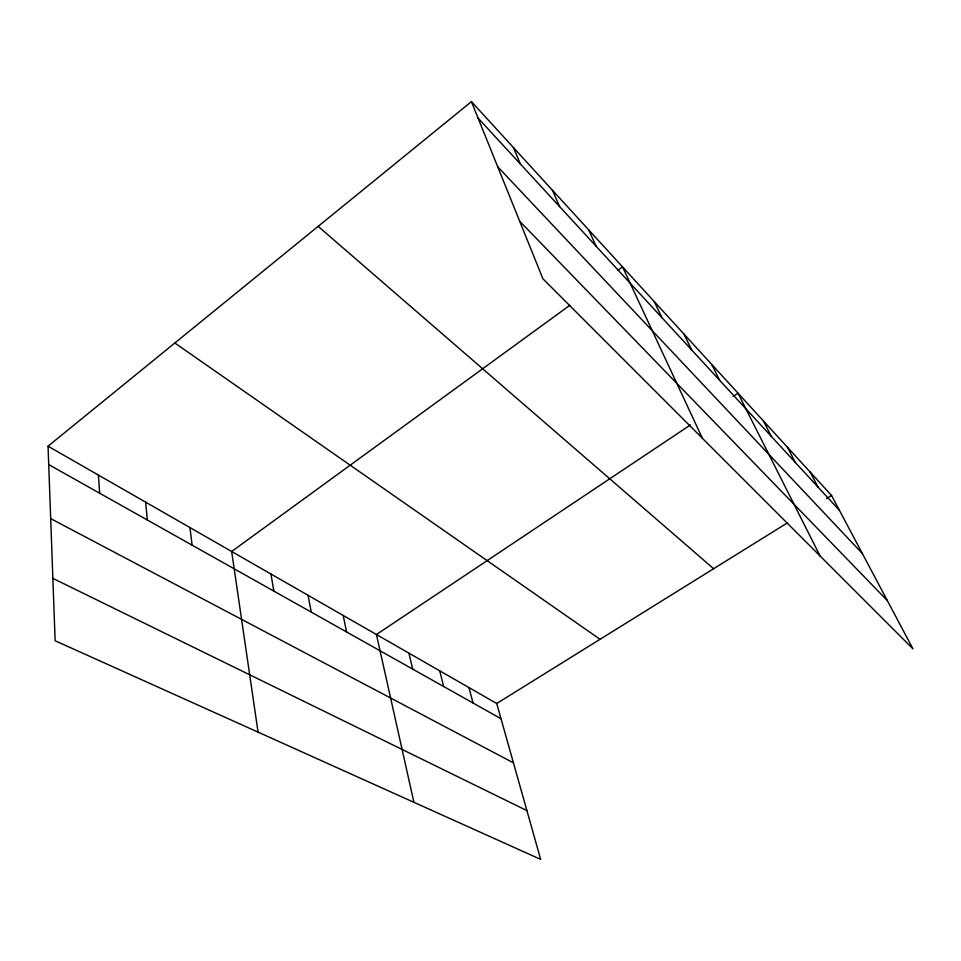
<?xml version="1.0" encoding="UTF-8"?>
<svg xmlns="http://www.w3.org/2000/svg" width="961" height="961" viewBox="0 0 961 961"><rect width="100%" height="100%" fill="white"/><g stroke="black" fill="none" stroke-linecap="round" stroke-linejoin="round"><path stroke-width="1.44" d="M48.05 446.192L496.717 703.5L540.659 859.374L55.137 640.771L48.05 446.192L471.431 101.626L831.541 495.468L912.95 648.855L542.917 278.798L471.431 101.626M569.813 305.31L231.661 551.494L258.065 732.138M617.767 270.401L622.56 266.906L702.407 438.312M690.515 424.882L376.436 634.524L413.903 802.303M733.147 396.425L738.012 393.169L820.105 556.011M496.717 703.5L787.552 522.796M826.52 498.591L831.541 495.468M52.867 578.366L526.904 810.591M50.693 518.616L513.438 762.842M48.723 464.595L501.005 718.732M174.854 343.005L600.048 639.305M318.163 226.364L713.639 568.72M519.685 221.222L887.315 600.565M497.714 166.77L862.365 553.536M478.073 118.095L839.433 510.327M810.123 472.031L818.015 487.083M787.455 447.249L795.36 462.493M763.466 421.014L771.359 436.438M711.777 364.483L719.609 380.268M683.908 333.996L691.668 349.936M654.225 301.538L661.901 317.623M588.697 229.883L596.096 246.196M552.419 190.194L559.614 206.603M513.426 147.562L520.381 164.019M468.92 687.559L473.076 703.032M439.682 670.79L443.694 686.526M408.893 653.144L412.725 669.12M343.185 615.46L346.597 631.966M308.085 595.327L311.244 612.097M270.966 574.041L273.837 591.087M189.954 527.577L192.104 545.163M145.628 502.159L147.345 520.009M98.418 475.082L99.656 493.209"/></g></svg>
